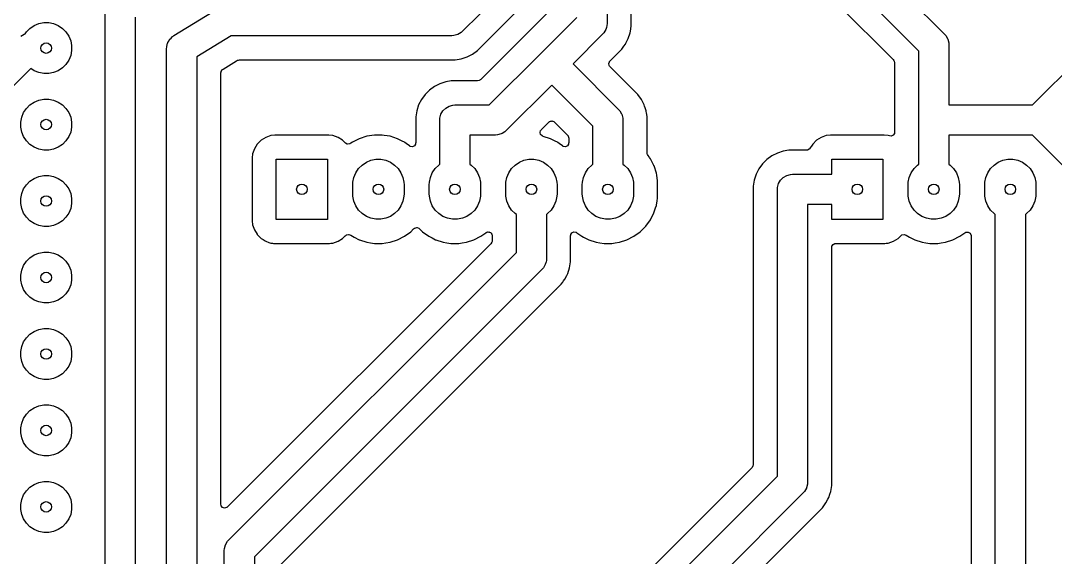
# Model space of a CAD drawing. Header units: millimetres. Extents: x 20 to 124, y -124 to -20.
# Drawn here: x 49.15 to 83.5, y -62.9 to -45.08 of the extents above; entities that cross this region are included whole.
import ezdxf

# ---------------------------------------------------------------- set-up
doc = ezdxf.new("R2010")
doc.units = ezdxf.units.MM
doc.layers.add('B.Cu', color=153, linetype='CONTINUOUS', true_color=0x4d7fc4)

msp = doc.modelspace()

# ---------------------------------------------------------------- linework, layer by layer
at = {"layer": 'B.Cu', "linetype": 'CONTINUOUS'}
for p, q in [((77.314384, -43.017278), (79.823553, -45.526447)), ((68.62, -43.553429), (68.62, -45.1761)), ((65.532721, -43.724384), (63.826753, -45.430353)), ((69.4205, -45.278453), (69.4205, -43.921066)), ((78.97, -46.087106), (76.607278, -43.724384)), ((54.238586, -45.573781), (55.738586, -44.653781)), ((64.320419, -46.068766), (65.838809, -44.550372)), ((76.29916, -44.548345), (78.120573, -46.369758)), ((51.9552, -66.725294), (51.9552, -44.7584)), ((52.9552, -44.965506), (52.9552, -66.9324)), ((66.775769, -44.681144), (65.919239, -45.537675)), ((66.430347, -46.158647), (67.62, -44.968993)), ((49.342941, -45.450766), (49.460766, -45.332941)), ((49.460766, -45.332941), (49.599313, -45.240367)), ((49.599313, -45.240367), (49.753258, -45.176601)), ((49.753258, -45.176601), (49.916685, -45.144093)), ((49.916685, -45.144093), (50.083315, -45.144093)), ((50.083315, -45.144093), (50.246742, -45.176601)), ((50.246742, -45.176601), (50.400687, -45.240367)), ((50.400687, -45.240367), (50.539234, -45.332941)), ((50.539234, -45.332941), (50.657059, -45.450766)), ((68.599755, -45.300955), (68.58194, -45.367442)), ((68.615723, -45.241363), (68.599755, -45.300955)), ((68.62, -45.1761), (68.615723, -45.241347)), ((68.615723, -45.241347), (68.615723, -45.241363)), ((69.410009, -45.344684), (69.415758, -45.30839)), ((69.415758, -45.30839), (69.4205, -45.278453)), ((49.152919, -45.593323), (49.265958, -45.52806)), ((49.265958, -45.52806), (49.271978, -45.526447)), ((49.271978, -45.526447), (49.29682, -45.51979)), ((49.29682, -45.51979), (49.342941, -45.450766)), ((50.657059, -45.450766), (50.749633, -45.589313)), ((50.749633, -45.589313), (50.813399, -45.743258)), ((54.103323, -45.695619), (54.144827, -45.654114)), ((54.144827, -45.654114), (54.18519, -45.611549)), ((54.18519, -45.611549), (54.192716, -45.606225)), ((54.192716, -45.606225), (54.195619, -45.603323)), ((54.195619, -45.603323), (54.202154, -45.599549)), ((54.202154, -45.599549), (54.238586, -45.573781)), ((56.141119, -45.58), (55, -46.279886)), ((60.5, -45.58), (56.141119, -45.58)), ((60.548818, -45.5768), (60.5, -45.58)), ((63.4732, -45.5768), (60.548818, -45.5768)), ((63.538448, -45.572523), (63.4732, -45.5768)), ((63.538463, -45.572523), (63.538448, -45.572523)), ((63.664542, -45.53874), (63.538463, -45.572523)), ((63.666387, -45.537675), (63.664542, -45.53874)), ((63.777581, -45.473477), (63.666387, -45.537675)), ((63.777596, -45.473461), (63.777581, -45.473477)), ((63.826753, -45.430353), (63.777596, -45.473461)), ((65.919239, -45.537675), (64.428041, -47.028873)), ((68.473554, -45.529653), (67.491006, -46.5122)), ((68.516661, -45.480496), (68.473554, -45.529653)), ((68.516677, -45.480481), (68.516661, -45.480496)), ((68.58194, -45.367442), (68.516677, -45.480481)), ((69.246106, -45.830589), (69.325221, -45.675318)), ((69.325221, -45.675318), (69.388477, -45.480634)), ((69.388477, -45.480634), (69.408149, -45.356428)), ((69.408149, -45.356428), (69.410009, -45.344686)), ((69.410009, -45.344686), (69.410009, -45.344684)), ((79.823553, -45.526447), (79.866661, -45.575603)), ((79.866661, -45.575603), (79.866677, -45.575619)), ((79.866677, -45.575619), (79.92222, -45.671822)), ((79.92222, -45.671822), (79.93194, -45.688658)), ((50.813399, -45.743258), (50.845907, -45.906685)), ((50.845907, -45.906685), (50.845907, -46.073315)), ((54, -46), (54.002918, -45.955475)), ((54, -54.5), (54, -46)), ((54.002718, -45.947928), (54.003675, -45.943934)), ((54.002918, -45.955475), (54.002718, -45.947928)), ((54.003675, -45.943934), (54.004278, -45.934737)), ((54.004278, -45.934737), (54.019457, -45.878084)), ((54.019457, -45.878084), (54.03314, -45.820997)), ((54.03314, -45.820997), (54.036329, -45.815117)), ((54.036329, -45.815117), (54.03806, -45.808658)), ((54.03806, -45.808658), (54.067396, -45.757845)), ((54.067396, -45.757845), (54.095377, -45.706264)), ((54.095377, -45.706264), (54.099979, -45.70141)), ((54.099979, -45.70141), (54.103323, -45.695619)), ((68.967219, -46.168066), (69.111199, -46.024085)), ((69.111199, -46.024085), (69.111925, -46.023374)), ((69.111925, -46.023374), (69.111963, -46.023321)), ((69.111963, -46.023321), (69.111966, -46.023319)), ((69.111966, -46.023319), (69.111968, -46.023315)), ((69.111968, -46.023315), (69.111971, -46.023313)), ((69.111971, -46.023313), (69.181832, -45.927156)), ((69.181832, -45.927156), (69.230549, -45.860103)), ((69.230549, -45.860103), (69.230554, -45.860094)), ((69.230554, -45.860094), (69.232287, -45.85771)), ((69.232287, -45.85771), (69.246106, -45.830589)), ((79.93194, -45.688658), (79.965723, -45.814737)), ((79.965723, -45.814737), (79.965723, -45.814752)), ((79.965723, -45.814752), (79.97, -45.88)), ((79.97, -45.88), (79.97, -47.8783)), ((50.813399, -46.236742), (50.749633, -46.390687)), ((50.845907, -46.073315), (50.813399, -46.236742)), ((55, -46.279886), (55, -54.5)), ((63.575552, -46.3773), (63.777735, -46.345277)), ((63.777735, -46.345277), (63.875076, -46.313648)), ((63.875076, -46.313648), (63.972419, -46.28202)), ((63.972419, -46.28202), (64.063614, -46.235553)), ((64.063614, -46.235553), (64.154811, -46.189087)), ((64.154811, -46.189087), (64.320419, -46.068766)), ((64.710694, -47.8783), (66.430347, -46.158647)), ((68.720181, -46.415101), (68.821635, -46.313648)), ((68.821635, -46.313648), (68.96015, -46.175133)), ((68.96015, -46.175133), (68.960157, -46.175127)), ((68.960157, -46.175127), (68.967217, -46.168067)), ((68.967217, -46.168067), (68.967219, -46.168066)), ((78.120573, -46.369758), (78.141723, -46.39801)), ((78.97, -48.3783), (78.97, -46.087106)), ((82.747294, -47.8783), (84.32, -46.305593)), ((49.488689, -46.665716), (48.1256, -48.028806)), ((49.599313, -46.739633), (49.488689, -46.665716)), ((50.539234, -46.647059), (50.400687, -46.739633)), ((50.657059, -46.529234), (50.539234, -46.647059)), ((50.749633, -46.390687), (50.657059, -46.529234)), ((55.811073, -46.761387), (55.843291, -46.707729)), ((55.843291, -46.707729), (55.849669, -46.701482)), ((55.849669, -46.701482), (55.871591, -46.684379)), ((55.871591, -46.684379), (56.322589, -46.407768)), ((56.322589, -46.407768), (56.353729, -46.394136)), ((56.353729, -46.394136), (56.385535, -46.38516)), ((56.385535, -46.38516), (56.419209, -46.3805)), ((56.419209, -46.3805), (60.602352, -46.3805)), ((60.602352, -46.3805), (60.608113, -46.379587)), ((60.608113, -46.379587), (60.617769, -46.378443)), ((60.617769, -46.378443), (60.627474, -46.37768)), ((60.627474, -46.37768), (60.637181, -46.3773)), ((60.637181, -46.3773), (63.575551, -46.3773)), ((63.575551, -46.3773), (63.575552, -46.3773)), ((67.491006, -46.5122), (69.003553, -48.024747)), ((68.679876, -46.50225), (68.679944, -46.5013)), ((68.694728, -46.57051), (68.679876, -46.50225)), ((68.679944, -46.5013), (68.680005, -46.500441)), ((68.680005, -46.500441), (68.699371, -46.442246)), ((68.70222, -46.584231), (68.694728, -46.57051)), ((68.699371, -46.442246), (68.703564, -46.435722)), ((68.723372, -46.612487), (68.70222, -46.584231)), ((68.703564, -46.435722), (68.720181, -46.415101)), ((69.641966, -47.531081), (68.723372, -46.612487)), ((78.141723, -46.39801), (78.154331, -46.421099)), ((78.154331, -46.421099), (78.1695, -46.480528)), ((78.1695, -46.480528), (78.1695, -48.775607)), ((49.753258, -46.803399), (49.599313, -46.739633)), ((49.916685, -46.835907), (49.753258, -46.803399)), ((50.083315, -46.835907), (49.916685, -46.835907)), ((50.246742, -46.803399), (50.083315, -46.835907)), ((50.400687, -46.739633), (50.246742, -46.803399)), ((55.8005, -46.815224), (55.805523, -46.780288)), ((55.8005, -61.138278), (55.8005, -46.815224)), ((55.805523, -46.780288), (55.811073, -46.761387)), ((64.39979, -47.050022), (64.376702, -47.06263)), ((64.410061, -47.042333), (64.39979, -47.050022)), ((64.428041, -47.028873), (64.410061, -47.042333)), ((62.722784, -47.386329), (62.578029, -47.531084)), ((62.722787, -47.386327), (62.722784, -47.386329)), ((62.888385, -47.266015), (62.722787, -47.386327)), ((62.888397, -47.266008), (62.888385, -47.266015)), ((63.070764, -47.173086), (62.888397, -47.266008)), ((63.070777, -47.17308), (63.070764, -47.173086)), ((63.265468, -47.109821), (63.070777, -47.17308)), ((63.443326, -47.08165), (63.265468, -47.109821)), ((63.443327, -47.081651), (63.443326, -47.08165)), ((63.467647, -47.0778), (63.443327, -47.081651)), ((64.317272, -47.0778), (63.467647, -47.0778)), ((64.376702, -47.06263), (64.317272, -47.0778)), ((66.7839, -47.219306), (65.271353, -48.731853)), ((68.15, -48.585406), (66.7839, -47.219306)), ((49.599313, -47.780367), (49.753258, -47.716601)), ((49.753258, -47.716601), (49.916685, -47.684093)), ((49.916685, -47.684093), (50.083315, -47.684093)), ((50.083315, -47.684093), (50.246742, -47.716601)), ((50.246742, -47.716601), (50.400687, -47.780367)), ((62.457708, -47.696697), (62.364786, -47.879064)), ((62.457715, -47.696685), (62.457708, -47.696697)), ((62.578027, -47.531087), (62.457715, -47.696685)), ((62.578029, -47.531084), (62.578027, -47.531087)), ((69.762287, -47.696689), (69.641966, -47.531081)), ((69.764915, -47.701847), (69.762287, -47.696689)), ((69.768794, -47.707186), (69.764915, -47.701847)), ((69.771966, -47.714844), (69.768794, -47.707186)), ((69.774253, -47.719806), (69.771966, -47.714844)), ((69.774305, -47.720138), (69.774253, -47.719806)), ((69.775142, -47.72192), (69.774305, -47.720138)), ((69.85522, -47.87908), (69.775142, -47.72192)), ((49.250367, -48.129313), (49.342941, -47.990766)), ((49.342941, -47.990766), (49.460766, -47.872941)), ((49.460766, -47.872941), (49.599313, -47.780367)), ((50.400687, -47.780367), (50.539234, -47.872941)), ((50.539234, -47.872941), (50.657059, -47.990766)), ((50.657059, -47.990766), (50.749633, -48.129313)), ((62.301521, -48.073768), (62.2695, -48.275942)), ((62.36478, -47.879077), (62.301521, -48.073768)), ((62.364786, -47.879064), (62.36478, -47.879077)), ((63.10806, -48.186958), (63.173323, -48.073919)), ((63.173323, -48.073919), (63.265619, -47.981623)), ((63.265619, -47.981623), (63.378658, -47.91636)), ((63.378658, -47.91636), (63.504737, -47.882578)), ((63.504737, -47.882578), (63.57, -47.8783)), ((63.57, -47.8783), (64.710694, -47.8783)), ((69.003553, -48.024747), (69.046661, -48.073903)), ((69.046661, -48.073903), (69.046677, -48.073919)), ((69.046677, -48.073919), (69.105182, -48.175253)), ((69.855221, -47.879083), (69.85522, -47.87908)), ((69.866727, -47.914498), (69.855221, -47.879083)), ((69.886848, -47.976423), (69.866727, -47.914498)), ((69.918477, -48.073765), (69.886848, -47.976423)), ((69.922572, -48.099621), (69.918477, -48.073765)), ((79.97, -47.8783), (82.747294, -47.8783)), ((49.154093, -48.446685), (49.186601, -48.283258)), ((49.186601, -48.283258), (49.250367, -48.129313)), ((50.749633, -48.129313), (50.813399, -48.283258)), ((50.813399, -48.283258), (50.845907, -48.446685)), ((62.2695, -48.275942), (62.2695, -49.129225)), ((63.07, -48.3783), (63.074278, -48.313037)), ((63.07, -49.846725), (63.07, -48.3783)), ((63.074278, -48.313037), (63.10806, -48.186958)), ((66.683616, -48.451667), (66.711871, -48.430517)), ((66.711871, -48.430517), (66.725589, -48.423027)), ((66.725589, -48.423027), (66.741781, -48.419503)), ((66.741781, -48.419503), (66.751881, -48.413013)), ((66.751881, -48.413013), (66.771616, -48.413012)), ((66.771616, -48.413012), (66.793845, -48.408176)), ((66.793845, -48.408176), (66.795655, -48.408305)), ((66.795655, -48.408305), (66.809798, -48.413012)), ((66.809798, -48.413012), (66.821751, -48.413012)), ((66.821751, -48.413012), (66.85385, -48.42767)), ((66.85385, -48.42767), (66.86037, -48.43186)), ((66.86037, -48.43186), (66.881005, -48.44849)), ((69.105182, -48.175253), (69.11194, -48.186958)), ((69.11194, -48.186958), (69.145723, -48.313037)), ((69.145723, -48.313037), (69.145723, -48.313052)), ((69.145723, -48.313052), (69.15, -48.3783)), ((69.15, -48.3783), (69.15, -49.846725)), ((69.929523, -48.143507), (69.922572, -48.099621)), ((69.936904, -48.190109), (69.929523, -48.143507)), ((69.9505, -48.275949), (69.936904, -48.190109)), ((69.9505, -49.456749), (69.9505, -48.275949)), ((78.97, -49.846725), (78.97, -48.3783)), ((49.154093, -48.613315), (49.154093, -48.446685)), ((49.186601, -48.776742), (49.154093, -48.613315)), ((49.250367, -48.930687), (49.186601, -48.776742)), ((50.813399, -48.776742), (50.749633, -48.930687)), ((50.845907, -48.613315), (50.813399, -48.776742)), ((50.845907, -48.446685), (50.845907, -48.613315)), ((65.222181, -48.774977), (65.137504, -48.823865)), ((65.222196, -48.774961), (65.222181, -48.774977)), ((65.271353, -48.731853), (65.222196, -48.774961)), ((66.395297, -48.792723), (66.413098, -48.730474)), ((66.413098, -48.730474), (66.417884, -48.722537)), ((66.417884, -48.722537), (66.436383, -48.698899)), ((66.436383, -48.698899), (66.683616, -48.451667)), ((66.881005, -48.44849), (67.300572, -48.868057)), ((68.15, -49.846725), (68.15, -48.585406)), ((78.1695, -48.775614), (78.164475, -48.810548)), ((78.1695, -48.775607), (78.169499, -48.775611)), ((78.169499, -48.775611), (78.1695, -48.775614)), ((49.342941, -49.069234), (49.250367, -48.930687)), ((49.460766, -49.187059), (49.342941, -49.069234)), ((50.657059, -49.069234), (50.539234, -49.187059)), ((50.749633, -48.930687), (50.657059, -49.069234)), ((57.137737, -49.050183), (57.010184, -49.177737)), ((57.290473, -48.954212), (57.137737, -49.050183)), ((57.290476, -48.95421), (57.290473, -48.954212)), ((57.460743, -48.894631), (57.290476, -48.95421)), ((57.460746, -48.89463), (57.460743, -48.894631)), ((57.460768, -48.894627), (57.460746, -48.89463)), ((57.595032, -48.8795), (57.460768, -48.894627)), ((57.595039, -48.8795), (57.595032, -48.8795)), ((57.595046, -48.8795), (57.595039, -48.8795)), ((59.384954, -48.8795), (57.595046, -48.8795)), ((59.38496, -48.8795), (59.384954, -48.8795)), ((59.384966, -48.8795), (59.38496, -48.8795)), ((59.51923, -48.894627), (59.384966, -48.8795)), ((59.519252, -48.89463), (59.51923, -48.894627)), ((59.519255, -48.894631), (59.519252, -48.89463)), ((59.689522, -48.95421), (59.519255, -48.894631)), ((59.689525, -48.954212), (59.689522, -48.95421)), ((59.842261, -49.050183), (59.689525, -48.954212)), ((59.935934, -49.143856), (59.842261, -49.050183)), ((60.164942, -49.118369), (60.117643, -49.152734)), ((60.298763, -49.050183), (60.164942, -49.118369)), ((60.396423, -49.000422), (60.298763, -49.050183)), ((60.396426, -49.000421), (60.396423, -49.000422)), ((60.643501, -48.92014), (60.396426, -49.000421)), ((60.643504, -48.92014), (60.643501, -48.92014)), ((60.900093, -48.8795), (60.643504, -48.92014)), ((61.159901, -48.8795), (60.900093, -48.8795)), ((61.159902, -48.8795), (61.159901, -48.8795)), ((61.224959, -48.889804), (61.159902, -48.8795)), ((61.416495, -48.92014), (61.224959, -48.889804)), ((61.663574, -49.000421), (61.416495, -48.92014)), ((61.663581, -49.000424), (61.663574, -49.000421)), ((61.822762, -49.081533), (61.663581, -49.000424)), ((61.822764, -49.081533), (61.822762, -49.081533)), ((61.822764, -49.081534), (61.822764, -49.081533)), ((61.89468, -49.118177), (61.822764, -49.081534)), ((61.895044, -49.11836), (61.89468, -49.118177)), ((61.902608, -49.123813), (61.895044, -49.11836)), ((64.9178, -48.8783), (64.07, -48.8783)), ((64.07, -48.8783), (64.07, -49.846725)), ((64.983048, -48.874023), (64.9178, -48.8783)), ((64.983063, -48.874023), (64.983048, -48.874023)), ((65.109142, -48.84024), (64.983063, -48.874023)), ((65.137504, -48.823865), (65.109142, -48.84024)), ((66.414014, -48.860039), (66.395297, -48.792723)), ((66.466153, -48.90655), (66.414014, -48.860039)), ((66.483932, -48.914981), (66.466153, -48.90655)), ((66.498745, -48.920871), (66.483932, -48.914981)), ((66.743574, -49.000421), (66.498745, -48.920871)), ((66.743581, -49.000424), (66.743574, -49.000421)), ((66.902762, -49.081533), (66.743581, -49.000424)), ((66.902764, -49.081533), (66.902762, -49.081533)), ((66.902764, -49.081534), (66.902764, -49.081533)), ((66.97468, -49.118177), (66.902764, -49.081534)), ((66.975044, -49.11836), (66.97468, -49.118177)), ((66.982608, -49.123813), (66.975044, -49.11836)), ((67.300572, -48.868057), (67.321723, -48.89631)), ((67.321723, -48.89631), (67.327884, -48.907593)), ((67.327884, -48.907593), (67.329814, -48.910597)), ((67.329814, -48.910597), (67.3495, -48.977634)), ((67.3495, -48.977634), (67.3495, -49.129225)), ((75.577737, -49.050183), (75.450184, -49.177736)), ((75.730473, -48.954212), (75.577737, -49.050183)), ((75.730476, -48.95421), (75.730473, -48.954212)), ((75.900743, -48.894631), (75.730476, -48.95421)), ((75.900746, -48.89463), (75.900743, -48.894631)), ((75.900768, -48.894627), (75.900746, -48.89463)), ((76.035032, -48.8795), (75.900768, -48.894627)), ((76.035039, -48.8795), (76.035032, -48.8795)), ((76.035046, -48.8795), (76.035039, -48.8795)), ((77.824954, -48.8795), (76.035046, -48.8795)), ((77.82496, -48.8795), (77.824954, -48.8795)), ((77.824966, -48.8795), (77.82496, -48.8795)), ((77.959247, -48.894629), (77.824966, -48.8795)), ((77.959249, -48.89463), (77.959247, -48.894629)), ((77.95926, -48.894633), (77.959249, -48.89463)), ((77.959268, -48.894636), (77.95926, -48.894633)), ((77.959272, -48.894637), (77.959268, -48.894636)), ((77.994267, -48.906882), (77.959272, -48.894637)), ((78.052872, -48.912577), (77.994267, -48.906882)), ((78.059228, -48.911662), (78.052872, -48.912577)), ((78.059229, -48.911663), (78.059228, -48.911662)), ((78.059241, -48.911661), (78.059229, -48.911662)), ((78.059229, -48.911662), (78.059229, -48.911663)), ((78.122787, -48.882641), (78.059241, -48.911661)), ((78.160564, -48.823865), (78.122787, -48.882641)), ((78.164475, -48.810548), (78.160564, -48.823865)), ((82.747294, -48.8783), (79.97, -48.8783)), ((79.97, -48.8783), (79.97, -49.846725)), ((83.89, -50.021006), (82.747294, -48.8783)), ((49.599313, -49.279633), (49.460766, -49.187059)), ((49.753258, -49.343399), (49.599313, -49.279633)), ((49.916685, -49.375907), (49.753258, -49.343399)), ((50.083315, -49.375907), (49.916685, -49.375907)), ((50.246742, -49.343399), (50.083315, -49.375907)), ((50.400687, -49.279633), (50.246742, -49.343399)), ((50.539234, -49.187059), (50.400687, -49.279633)), ((56.91421, -49.330476), (56.854631, -49.500743)), ((56.914212, -49.330473), (56.91421, -49.330476)), ((57.010183, -49.177737), (56.914212, -49.330473)), ((57.010184, -49.177737), (57.010183, -49.177737)), ((59.995532, -49.176953), (59.935934, -49.143856)), ((60.001953, -49.178446), (59.995532, -49.176953)), ((60.071701, -49.174459), (60.001953, -49.178446)), ((60.079157, -49.171799), (60.071701, -49.174459)), ((60.086424, -49.169205), (60.079157, -49.171799)), ((60.117635, -49.152739), (60.086424, -49.169205)), ((60.117639, -49.152736), (60.117635, -49.152739)), ((60.117641, -49.152734), (60.117639, -49.152736)), ((60.117643, -49.152734), (60.117641, -49.152734)), ((61.902949, -49.124104), (61.902608, -49.123813)), ((61.956779, -49.163214), (61.902949, -49.124104)), ((62.060376, -49.238481), (61.956779, -49.163214)), ((62.086633, -49.253062), (62.060376, -49.238481)), ((62.095223, -49.256548), (62.086633, -49.253062)), ((62.159489, -49.264388), (62.095223, -49.256548)), ((62.223047, -49.235368), (62.159489, -49.264388)), ((62.260826, -49.176593), (62.223047, -49.235368)), ((62.264475, -49.164169), (62.260826, -49.176593)), ((62.265207, -49.159079), (62.264475, -49.164169)), ((62.2695, -49.129234), (62.265207, -49.159079)), ((62.2695, -49.129225), (62.269499, -49.129231)), ((62.269499, -49.129231), (62.2695, -49.129234)), ((66.982949, -49.124104), (66.982608, -49.123813)), ((67.036779, -49.163214), (66.982949, -49.124104)), ((67.140376, -49.238481), (67.036779, -49.163214)), ((67.166633, -49.253062), (67.140376, -49.238481)), ((67.175223, -49.256548), (67.166633, -49.253062)), ((67.239489, -49.264388), (67.175223, -49.256548)), ((67.303047, -49.235368), (67.239489, -49.264388)), ((67.340826, -49.176593), (67.303047, -49.235368)), ((67.344475, -49.164169), (67.340826, -49.176593)), ((67.345207, -49.159079), (67.344475, -49.164169)), ((67.3495, -49.129234), (67.345207, -49.159079)), ((67.3495, -49.129225), (67.349499, -49.129231)), ((67.349499, -49.129231), (67.3495, -49.129234)), ((69.957711, -49.498417), (69.9505, -49.456749)), ((74.473768, -49.411521), (74.279077, -49.47478)), ((74.651626, -49.38335), (74.473768, -49.411521)), ((74.651627, -49.383351), (74.651626, -49.38335)), ((74.675947, -49.3795), (74.651627, -49.383351)), ((75.241225, -49.3795), (74.675947, -49.3795)), ((75.268203, -49.376529), (75.241225, -49.3795)), ((75.276322, -49.374719), (75.268203, -49.376529)), ((75.331493, -49.346571), (75.276322, -49.374719)), ((75.346517, -49.333282), (75.331493, -49.346571)), ((75.369357, -49.306374), (75.346517, -49.333282)), ((75.39859, -49.259849), (75.369357, -49.306374)), ((75.406429, -49.247373), (75.39859, -49.259849)), ((75.40643, -49.24737), (75.406429, -49.247372)), ((75.406429, -49.247372), (75.406429, -49.247373)), ((75.450184, -49.177737), (75.40643, -49.24737)), ((75.450184, -49.177736), (75.450184, -49.177737)), ((56.854627, -49.500768), (56.8395, -49.635032)), ((56.8395, -49.635032), (56.8395, -51.724966)), ((56.85463, -49.500746), (56.854627, -49.500768)), ((56.854631, -49.500743), (56.85463, -49.500746)), ((57.64, -51.68), (57.64, -49.68)), ((57.64, -49.68), (59.34, -49.68)), ((59.34, -49.68), (59.34, -51.68)), ((60.490766, -49.872941), (60.629313, -49.780367)), ((60.629313, -49.780367), (60.783258, -49.716601)), ((60.783258, -49.716601), (60.946685, -49.684093)), ((60.946685, -49.684093), (61.113315, -49.684093)), ((61.113315, -49.684093), (61.276742, -49.716601)), ((61.276742, -49.716601), (61.430687, -49.780367)), ((61.430687, -49.780367), (61.569234, -49.872941)), ((65.570766, -49.872941), (65.709313, -49.780367)), ((65.709313, -49.780367), (65.863258, -49.716601)), ((65.863258, -49.716601), (66.026685, -49.684093)), ((66.026685, -49.684093), (66.193315, -49.684093)), ((66.193315, -49.684093), (66.356742, -49.716601)), ((66.356742, -49.716601), (66.510687, -49.780367)), ((66.510687, -49.780367), (66.649234, -49.872941)), ((69.968189, -49.527785), (69.957711, -49.498417)), ((69.984658, -49.558999), (69.968189, -49.527785)), ((70.018245, -49.605229), (69.984658, -49.558999)), ((70.027872, -49.61848), (70.018245, -49.605229)), ((70.061634, -49.664949), (70.027872, -49.61848)), ((70.108365, -49.756664), (70.061634, -49.664949)), ((70.108366, -49.756666), (70.108365, -49.756664)), ((70.176293, -49.889976), (70.108366, -49.756666)), ((73.931084, -49.688029), (73.786332, -49.832782)), ((73.931087, -49.688027), (73.931084, -49.688029)), ((74.096685, -49.567715), (73.931087, -49.688027)), ((74.096697, -49.567708), (74.096685, -49.567715)), ((74.279064, -49.474786), (74.096697, -49.567708)), ((74.279077, -49.47478), (74.279064, -49.474786)), ((76.08, -50.18), (76.08, -49.68)), ((76.08, -49.68), (77.78, -49.68)), ((77.78, -49.68), (77.78, -51.68)), ((81.470766, -49.872941), (81.609313, -49.780367)), ((81.609313, -49.780367), (81.763258, -49.716601)), ((81.763258, -49.716601), (81.926685, -49.684093)), ((81.926685, -49.684093), (82.093315, -49.684093)), ((82.093315, -49.684093), (82.256742, -49.716601)), ((82.256742, -49.716601), (82.410687, -49.780367)), ((82.410687, -49.780367), (82.549234, -49.872941)), ((60.216601, -50.283258), (60.280367, -50.129313)), ((60.280367, -50.129313), (60.372941, -49.990766)), ((60.372941, -49.990766), (60.490766, -49.872941)), ((61.569234, -49.872941), (61.687059, -49.990766)), ((61.687059, -49.990766), (61.779633, -50.129313)), ((61.779633, -50.129313), (61.843399, -50.283258)), ((62.756601, -50.283258), (62.820367, -50.129313)), ((62.820367, -50.129313), (62.912941, -49.990766)), ((62.912941, -49.990766), (63.030766, -49.872941)), ((63.030766, -49.872941), (63.07, -49.846725)), ((64.07, -49.846725), (64.109234, -49.872941)), ((64.109234, -49.872941), (64.227059, -49.990766)), ((64.227059, -49.990766), (64.319633, -50.129313)), ((64.319633, -50.129313), (64.383399, -50.283258)), ((65.296601, -50.283258), (65.360367, -50.129313)), ((65.360367, -50.129313), (65.452941, -49.990766)), ((65.452941, -49.990766), (65.570766, -49.872941)), ((66.649234, -49.872941), (66.767059, -49.990766)), ((66.767059, -49.990766), (66.859633, -50.129313)), ((66.859633, -50.129313), (66.923399, -50.283258)), ((67.836601, -50.283258), (67.900367, -50.129313)), ((67.900367, -50.129313), (67.992941, -49.990766)), ((67.992941, -49.990766), (68.110766, -49.872941)), ((68.110766, -49.872941), (68.15, -49.846725)), ((69.15, -49.846725), (69.189234, -49.872941)), ((69.189234, -49.872941), (69.307059, -49.990766)), ((69.307059, -49.990766), (69.399633, -50.129313)), ((69.399633, -50.129313), (69.463399, -50.283258)), ((70.177023, -49.891223), (70.176293, -49.889976)), ((70.177335, -49.892024), (70.177023, -49.891223)), ((70.179577, -49.896423), (70.177335, -49.892024)), ((70.179577, -49.896425), (70.179577, -49.896423)), ((70.179579, -49.896428), (70.179577, -49.896425)), ((70.182191, -49.904467), (70.179579, -49.896428)), ((70.259859, -50.143503), (70.182191, -49.904467)), ((70.25986, -50.143507), (70.259859, -50.143503)), ((70.26959, -50.204945), (70.25986, -50.143507)), ((73.666008, -49.998397), (73.573086, -50.180764)), ((73.666015, -49.998385), (73.666008, -49.998397)), ((73.786327, -49.832787), (73.666015, -49.998385)), ((73.786332, -49.832782), (73.786327, -49.832787)), ((78.656601, -50.283258), (78.720367, -50.129313)), ((78.720367, -50.129313), (78.812941, -49.990766)), ((78.812941, -49.990766), (78.930766, -49.872941)), ((78.930766, -49.872941), (78.97, -49.846725)), ((79.97, -49.846725), (80.009234, -49.872941)), ((80.009234, -49.872941), (80.127059, -49.990766)), ((80.127059, -49.990766), (80.219633, -50.129313)), ((80.219633, -50.129313), (80.283399, -50.283258)), ((81.196601, -50.283258), (81.260367, -50.129313)), ((81.260367, -50.129313), (81.352941, -49.990766)), ((81.352941, -49.990766), (81.470766, -49.872941)), ((82.549234, -49.872941), (82.667059, -49.990766)), ((82.667059, -49.990766), (82.759633, -50.129313)), ((82.759633, -50.129313), (82.823399, -50.283258)), ((49.342941, -50.530766), (49.460766, -50.412941)), ((49.460766, -50.412941), (49.599313, -50.320367)), ((49.599313, -50.320367), (49.753258, -50.256601)), ((49.753258, -50.256601), (49.916685, -50.224093)), ((49.916685, -50.224093), (50.083315, -50.224093)), ((50.083315, -50.224093), (50.246742, -50.256601)), ((50.246742, -50.256601), (50.400687, -50.320367)), ((50.400687, -50.320367), (50.539234, -50.412941)), ((50.539234, -50.412941), (50.657059, -50.530766)), ((60.18, -50.53), (60.184093, -50.446685)), ((60.184093, -50.446685), (60.216601, -50.283258)), ((61.843399, -50.283258), (61.875907, -50.446685)), ((61.875907, -50.446685), (61.88, -50.53)), ((62.72, -50.53), (62.724093, -50.446685)), ((62.724093, -50.446685), (62.756601, -50.283258)), ((64.383399, -50.283258), (64.415907, -50.446685)), ((64.415907, -50.446685), (64.42, -50.53)), ((65.26, -50.53), (65.264093, -50.446685)), ((65.264093, -50.446685), (65.296601, -50.283258)), ((66.923399, -50.283258), (66.955907, -50.446685)), ((66.955907, -50.446685), (66.96, -50.53)), ((67.8, -50.53), (67.804093, -50.446685)), ((67.804093, -50.446685), (67.836601, -50.283258)), ((69.463399, -50.283258), (69.495907, -50.446685)), ((69.495907, -50.446685), (69.5, -50.53)), ((70.269591, -50.204949), (70.26959, -50.204945)), ((70.3005, -50.400097), (70.269591, -50.204949)), ((70.3005, -50.959902), (70.3005, -50.400097)), ((73.509821, -50.375468), (73.4778, -50.577642)), ((73.57308, -50.180777), (73.509821, -50.375468)), ((73.573086, -50.180764), (73.57308, -50.180777)), ((74.282578, -50.614737), (74.31636, -50.488658)), ((74.31636, -50.488658), (74.381623, -50.375619)), ((74.381623, -50.375619), (74.473919, -50.283323)), ((74.473919, -50.283323), (74.586958, -50.21806)), ((74.586958, -50.21806), (74.713037, -50.184278)), ((74.713037, -50.184278), (74.7783, -50.18)), ((74.7783, -50.18), (76.08, -50.18)), ((78.62, -50.53), (78.624093, -50.446685)), ((78.624093, -50.446685), (78.656601, -50.283258)), ((80.283399, -50.283258), (80.315907, -50.446685)), ((80.315907, -50.446685), (80.32, -50.53)), ((81.16, -50.53), (81.164093, -50.446685)), ((81.164093, -50.446685), (81.196601, -50.283258)), ((82.823399, -50.283258), (82.855907, -50.446685)), ((82.855907, -50.446685), (82.86, -50.53)), ((49.154093, -50.986685), (49.186601, -50.823258)), ((49.186601, -50.823258), (49.250367, -50.669313)), ((49.250367, -50.669313), (49.342941, -50.530766)), ((50.657059, -50.530766), (50.749633, -50.669313)), ((50.749633, -50.669313), (50.813399, -50.823258)), ((50.813399, -50.823258), (50.845907, -50.986685)), ((60.18, -50.83), (60.18, -50.53)), ((60.184093, -50.913315), (60.18, -50.83)), ((61.88, -50.83), (61.875907, -50.913315)), ((61.88, -50.53), (61.88, -50.83)), ((62.72, -50.83), (62.72, -50.53)), ((62.724093, -50.913315), (62.72, -50.83)), ((64.42, -50.83), (64.415907, -50.913315)), ((64.42, -50.53), (64.42, -50.83)), ((65.26, -50.83), (65.26, -50.53)), ((65.264093, -50.913315), (65.26, -50.83)), ((66.96, -50.83), (66.955907, -50.913315)), ((66.96, -50.53), (66.96, -50.83)), ((67.8, -50.83), (67.8, -50.53)), ((67.804093, -50.913315), (67.8, -50.83)), ((69.5, -50.83), (69.495907, -50.913315)), ((69.5, -50.53), (69.5, -50.83)), ((73.4778, -50.577642), (73.4778, -59.806223)), ((74.2783, -50.68), (74.282578, -50.614737)), ((74.2783, -60.206993), (74.2783, -50.68)), ((78.62, -50.83), (78.62, -50.53)), ((78.624093, -50.913315), (78.62, -50.83)), ((80.32, -50.83), (80.315907, -50.913315)), ((80.32, -50.53), (80.32, -50.83)), ((81.16, -50.83), (81.16, -50.53)), ((81.164093, -50.913315), (81.16, -50.83)), ((82.86, -50.83), (82.855907, -50.913315)), ((82.86, -50.53), (82.86, -50.83)), ((49.154093, -51.153315), (49.154093, -50.986685)), ((49.186601, -51.316742), (49.154093, -51.153315)), ((50.845907, -51.153315), (50.813399, -51.316742)), ((50.845907, -50.986685), (50.845907, -51.153315)), ((60.216601, -51.076742), (60.184093, -50.913315)), ((60.280367, -51.230687), (60.216601, -51.076742)), ((61.843399, -51.076742), (61.779633, -51.230687)), ((61.875907, -50.913315), (61.843399, -51.076742)), ((62.756601, -51.076742), (62.724093, -50.913315)), ((62.820367, -51.230687), (62.756601, -51.076742)), ((64.383399, -51.076742), (64.319633, -51.230687)), ((64.415907, -50.913315), (64.383399, -51.076742)), ((65.296601, -51.076742), (65.264093, -50.913315)), ((65.360367, -51.230687), (65.296601, -51.076742)), ((66.923399, -51.076742), (66.859633, -51.230687)), ((66.955907, -50.913315), (66.923399, -51.076742)), ((67.836601, -51.076742), (67.804093, -50.913315)), ((67.900367, -51.230687), (67.836601, -51.076742)), ((69.463399, -51.076742), (69.399633, -51.230687)), ((69.495907, -50.913315), (69.463399, -51.076742)), ((70.262488, -51.199902), (70.282539, -51.073298)), ((70.282539, -51.073298), (70.3005, -50.959902)), ((76.08, -51.18), (75.2783, -51.18)), ((75.2783, -51.18), (75.2783, -60.4141)), ((76.08, -51.68), (76.08, -51.18)), ((78.656601, -51.076742), (78.624093, -50.913315)), ((78.720367, -51.230687), (78.656601, -51.076742)), ((80.283399, -51.076742), (80.219633, -51.230687)), ((80.315907, -50.913315), (80.283399, -51.076742)), ((81.196601, -51.076742), (81.164093, -50.913315)), ((81.260367, -51.230687), (81.196601, -51.076742)), ((82.823399, -51.076742), (82.759633, -51.230687)), ((82.855907, -50.913315), (82.823399, -51.076742)), ((49.250367, -51.470687), (49.186601, -51.316742)), ((49.342941, -51.609234), (49.250367, -51.470687)), ((50.749633, -51.470687), (50.657059, -51.609234)), ((50.813399, -51.316742), (50.749633, -51.470687)), ((60.372941, -51.369234), (60.280367, -51.230687)), ((60.490766, -51.487059), (60.372941, -51.369234)), ((60.629313, -51.579633), (60.490766, -51.487059)), ((61.569234, -51.487059), (61.430687, -51.579633)), ((61.687059, -51.369234), (61.569234, -51.487059)), ((61.779633, -51.230687), (61.687059, -51.369234)), ((62.912941, -51.369234), (62.820367, -51.230687)), ((63.030766, -51.487059), (62.912941, -51.369234)), ((63.169313, -51.579633), (63.030766, -51.487059)), ((64.109234, -51.487059), (63.970687, -51.579633)), ((64.227059, -51.369234), (64.109234, -51.487059)), ((64.319633, -51.230687), (64.227059, -51.369234)), ((65.452941, -51.369234), (65.360367, -51.230687)), ((65.570766, -51.487059), (65.452941, -51.369234)), ((65.61, -51.513274), (65.570766, -51.487059)), ((65.61, -52.774593), (65.61, -51.513274)), ((66.649234, -51.487059), (66.61, -51.513274)), ((66.61, -51.513274), (66.61, -52.9817)), ((66.767059, -51.369234), (66.649234, -51.487059)), ((66.859633, -51.230687), (66.767059, -51.369234)), ((67.992941, -51.369234), (67.900367, -51.230687)), ((68.110766, -51.487059), (67.992941, -51.369234)), ((68.249313, -51.579633), (68.110766, -51.487059)), ((69.189234, -51.487059), (69.050687, -51.579633)), ((69.307059, -51.369234), (69.189234, -51.487059)), ((69.399633, -51.230687), (69.307059, -51.369234)), ((70.061634, -51.695051), (70.179579, -51.463572)), ((70.179579, -51.463572), (70.233774, -51.296776)), ((70.233774, -51.296776), (70.25986, -51.216495)), ((70.25986, -51.216491), (70.262488, -51.199902)), ((70.25986, -51.216495), (70.25986, -51.216491)), ((78.812941, -51.369234), (78.720367, -51.230687)), ((78.930766, -51.487059), (78.812941, -51.369234)), ((79.069313, -51.579633), (78.930766, -51.487059)), ((80.009234, -51.487059), (79.870687, -51.579633)), ((80.127059, -51.369234), (80.009234, -51.487059)), ((80.219633, -51.230687), (80.127059, -51.369234)), ((81.352941, -51.369234), (81.260367, -51.230687)), ((81.470766, -51.487059), (81.352941, -51.369234)), ((81.51, -51.513274), (81.470766, -51.487059)), ((81.51, -64.032893), (81.51, -51.513274)), ((82.549234, -51.487059), (82.51, -51.513274)), ((82.51, -51.513274), (82.51, -64.24)), ((82.667059, -51.369234), (82.549234, -51.487059)), ((82.759633, -51.230687), (82.667059, -51.369234)), ((49.460766, -51.727059), (49.342941, -51.609234)), ((49.599313, -51.819633), (49.460766, -51.727059)), ((49.753258, -51.883399), (49.599313, -51.819633)), ((50.400687, -51.819633), (50.246742, -51.883399)), ((50.539234, -51.727059), (50.400687, -51.819633)), ((50.657059, -51.609234), (50.539234, -51.727059)), ((56.8395, -51.724966), (56.854627, -51.85923)), ((56.854627, -51.85923), (56.85463, -51.859252)), ((56.85463, -51.859252), (56.854631, -51.859255)), ((56.854631, -51.859255), (56.91421, -52.029522)), ((59.34, -51.68), (57.64, -51.68)), ((60.783258, -51.643399), (60.629313, -51.579633)), ((60.946685, -51.675907), (60.783258, -51.643399)), ((61.113315, -51.675907), (60.946685, -51.675907)), ((61.276742, -51.643399), (61.113315, -51.675907)), ((61.430687, -51.579633), (61.276742, -51.643399)), ((63.323258, -51.643399), (63.169313, -51.579633)), ((63.486685, -51.675907), (63.323258, -51.643399)), ((63.653315, -51.675907), (63.486685, -51.675907)), ((63.816742, -51.643399), (63.653315, -51.675907)), ((63.970687, -51.579633), (63.816742, -51.643399)), ((68.403258, -51.643399), (68.249313, -51.579633)), ((68.566685, -51.675907), (68.403258, -51.643399)), ((68.733315, -51.675907), (68.566685, -51.675907)), ((68.896742, -51.643399), (68.733315, -51.675907)), ((69.050687, -51.579633), (68.896742, -51.643399)), ((69.908931, -51.905229), (70.061634, -51.695051)), ((77.78, -51.68), (76.08, -51.68)), ((79.223258, -51.643399), (79.069313, -51.579633)), ((79.386685, -51.675907), (79.223258, -51.643399)), ((79.553315, -51.675907), (79.386685, -51.675907)), ((79.716742, -51.643399), (79.553315, -51.675907)), ((79.870687, -51.579633), (79.716742, -51.643399)), ((49.916685, -51.915907), (49.753258, -51.883399)), ((50.083315, -51.915907), (49.916685, -51.915907)), ((50.246742, -51.883399), (50.083315, -51.915907)), ((56.91421, -52.029522), (56.914215, -52.029532)), ((56.914215, -52.029532), (57.001738, -52.168822)), ((57.001738, -52.168822), (57.001739, -52.168823)), ((57.001739, -52.168823), (57.01018, -52.182258)), ((57.01018, -52.182258), (57.010184, -52.182262)), ((57.010184, -52.182262), (57.137738, -52.309816)), ((59.930053, -52.222024), (59.9583, -52.200879)), ((59.9583, -52.200879), (59.972024, -52.193385)), ((59.972024, -52.193385), (60.04029, -52.178535)), ((60.04029, -52.178535), (60.040292, -52.178535)), ((60.040292, -52.178535), (60.046865, -52.179005)), ((60.046865, -52.179005), (60.110909, -52.202371)), ((60.110909, -52.202371), (60.164949, -52.241634)), ((61.895051, -52.241634), (62.105229, -52.088931)), ((62.105229, -52.088931), (62.199717, -51.994442)), ((62.199717, -51.994442), (62.227964, -51.973297)), ((62.227964, -51.973297), (62.241688, -51.965803)), ((62.241688, -51.965803), (62.309946, -51.950952)), ((62.309946, -51.950952), (62.311756, -51.951081)), ((62.311756, -51.951081), (62.369953, -51.970447)), ((62.369953, -51.970447), (62.376471, -51.974636)), ((62.376471, -51.974636), (62.397106, -51.991266)), ((62.397106, -51.991266), (62.494771, -52.088931)), ((62.494771, -52.088931), (62.704949, -52.241634)), ((64.435051, -52.241634), (64.598199, -52.123099)), ((64.598199, -52.123099), (64.619149, -52.110819)), ((64.619149, -52.110819), (64.62418, -52.108498)), ((64.62418, -52.108498), (64.624474, -52.108394)), ((64.624474, -52.108394), (64.624549, -52.108328)), ((64.624549, -52.108328), (64.630143, -52.105749)), ((64.630143, -52.105749), (64.63312, -52.105309)), ((64.63312, -52.105309), (64.635363, -52.10451)), ((64.635363, -52.10451), (64.635467, -52.104803)), ((64.635467, -52.104803), (64.652242, -52.097993)), ((64.652242, -52.097993), (64.653973, -52.097564)), ((64.653973, -52.097564), (64.678514, -52.098611)), ((64.678514, -52.098611), (64.699264, -52.09555)), ((64.699264, -52.09555), (64.708903, -52.099908)), ((64.708903, -52.099908), (64.723779, -52.100544)), ((64.723779, -52.100544), (64.747908, -52.117547)), ((64.747908, -52.117547), (64.762927, -52.124339)), ((64.762927, -52.124339), (64.767447, -52.131316)), ((64.767447, -52.131316), (64.780893, -52.140791)), ((64.780893, -52.140791), (64.7809, -52.1408)), ((64.7809, -52.1408), (64.78229, -52.14255)), ((64.78229, -52.14255), (64.797341, -52.177457)), ((64.797341, -52.177457), (64.800918, -52.182978)), ((64.800918, -52.182978), (64.800928, -52.185776)), ((64.800928, -52.185776), (64.807927, -52.202008)), ((64.807927, -52.202008), (64.808235, -52.204148)), ((64.808235, -52.204148), (64.8095, -52.221813)), ((67.4105, -52.230773), (67.415522, -52.195841)), ((67.415522, -52.195841), (67.41917, -52.183416)), ((67.41917, -52.183416), (67.456943, -52.124637)), ((67.456943, -52.124637), (67.520498, -52.095611)), ((67.520498, -52.095611), (67.58477, -52.103446)), ((67.58477, -52.103446), (67.593365, -52.106935)), ((67.593365, -52.106935), (67.619611, -52.121509)), ((67.619611, -52.121509), (67.784949, -52.241634)), ((69.515051, -52.241634), (69.725229, -52.088931)), ((69.725229, -52.088931), (69.908931, -51.905229)), ((78.370053, -52.222024), (78.3983, -52.200879)), ((78.3983, -52.200879), (78.412024, -52.193385)), ((78.412024, -52.193385), (78.48029, -52.178535)), ((78.48029, -52.178535), (78.480292, -52.178535)), ((78.480292, -52.178535), (78.486865, -52.179005)), ((78.486865, -52.179005), (78.550909, -52.202371)), ((78.550909, -52.202371), (78.604949, -52.241634)), ((80.335051, -52.241634), (80.498198, -52.123099)), ((80.498198, -52.123099), (80.529407, -52.106633)), ((80.529407, -52.106633), (80.541603, -52.102281)), ((80.541603, -52.102281), (80.611357, -52.098294)), ((80.611357, -52.098294), (80.672196, -52.132651)), ((80.672196, -52.132651), (80.703634, -52.189261)), ((80.703634, -52.189261), (80.705863, -52.198261)), ((80.705863, -52.198261), (80.7095, -52.228071)), ((64.765769, -52.486745), (56.024788, -61.227726)), ((57.137738, -52.309816), (57.203392, -52.351069)), ((57.203392, -52.351069), (57.26798, -52.391653)), ((57.26798, -52.391653), (57.290478, -52.405789)), ((57.290478, -52.405789), (57.396864, -52.443015)), ((57.396864, -52.443015), (57.460745, -52.465368)), ((57.460745, -52.465368), (57.46075, -52.465369)), ((57.46075, -52.465369), (57.460756, -52.465369)), ((57.460756, -52.465369), (57.46077, -52.465372)), ((57.46077, -52.465372), (57.508724, -52.470774)), ((57.508724, -52.470774), (57.551246, -52.475565)), ((57.551246, -52.475565), (57.592068, -52.480164)), ((57.592068, -52.480164), (57.594511, -52.4805)), ((57.594511, -52.4805), (59.384957, -52.4805)), ((59.384957, -52.4805), (59.39475, -52.4805)), ((59.39475, -52.4805), (59.402345, -52.47854)), ((59.402345, -52.47854), (59.452104, -52.472934)), ((59.452104, -52.472934), (59.512348, -52.466146)), ((59.512348, -52.466146), (59.515808, -52.465952)), ((59.515808, -52.465952), (59.515813, -52.465952)), ((59.515813, -52.465952), (59.518781, -52.465533)), ((59.518781, -52.465533), (59.519253, -52.465368)), ((59.519253, -52.465368), (59.519255, -52.465368)), ((59.519255, -52.465368), (59.689522, -52.405789)), ((59.689522, -52.405789), (59.842262, -52.309816)), ((59.842262, -52.309816), (59.930053, -52.222024)), ((60.164949, -52.241634), (60.220738, -52.27006)), ((60.220738, -52.27006), (60.396423, -52.359577)), ((60.396423, -52.359577), (60.397296, -52.360022)), ((60.397296, -52.360022), (60.401041, -52.361078)), ((60.401041, -52.361078), (60.643507, -52.43986)), ((60.643507, -52.43986), (60.76241, -52.458692)), ((60.76241, -52.458692), (60.900098, -52.4805)), ((60.900098, -52.4805), (60.900103, -52.4805)), ((60.900103, -52.4805), (61.159901, -52.4805)), ((61.159901, -52.4805), (61.159902, -52.4805)), ((61.159902, -52.4805), (61.273298, -52.462539)), ((61.273298, -52.462539), (61.416493, -52.43986)), ((61.416493, -52.43986), (61.663572, -52.359579)), ((61.663572, -52.359579), (61.895051, -52.241634)), ((62.704949, -52.241634), (62.812955, -52.296666)), ((62.812955, -52.296666), (62.929972, -52.35629)), ((62.929972, -52.35629), (62.929976, -52.356292)), ((62.929976, -52.356292), (62.931574, -52.357228)), ((62.931574, -52.357228), (62.935262, -52.359014)), ((62.935262, -52.359014), (62.937288, -52.36002)), ((62.937288, -52.36002), (62.941053, -52.361082)), ((62.941053, -52.361082), (63.183499, -52.439858)), ((63.183499, -52.439858), (63.183502, -52.439858)), ((63.183502, -52.439858), (63.183507, -52.43986)), ((63.183507, -52.43986), (63.30241, -52.458692)), ((63.30241, -52.458692), (63.440098, -52.4805)), ((63.440098, -52.4805), (63.440103, -52.4805)), ((63.440103, -52.4805), (63.699901, -52.4805)), ((63.699901, -52.4805), (63.699902, -52.4805)), ((63.699902, -52.4805), (63.813298, -52.462539)), ((63.813298, -52.462539), (63.956493, -52.43986)), ((63.956493, -52.43986), (64.203572, -52.359579)), ((64.203572, -52.359579), (64.435051, -52.241634)), ((64.797064, -52.434001), (64.765769, -52.486745)), ((64.804476, -52.40876), (64.797064, -52.434001)), ((64.8095, -52.373826), (64.804476, -52.40876)), ((64.8095, -52.373823), (64.809499, -52.373825)), ((64.809499, -52.373825), (64.8095, -52.373826)), ((64.8095, -52.221813), (64.8095, -52.373823)), ((67.4105, -52.872852), (67.4105, -52.230773)), ((67.784949, -52.241634), (67.840738, -52.27006)), ((67.840738, -52.27006), (68.016423, -52.359577)), ((68.016423, -52.359577), (68.017296, -52.360022)), ((68.017296, -52.360022), (68.021041, -52.361078)), ((68.021041, -52.361078), (68.263507, -52.43986)), ((68.263507, -52.43986), (68.38241, -52.458692)), ((68.38241, -52.458692), (68.520098, -52.4805)), ((68.520098, -52.4805), (68.520103, -52.4805)), ((68.520103, -52.4805), (68.779901, -52.4805)), ((68.779901, -52.4805), (68.779902, -52.4805)), ((68.779902, -52.4805), (68.893298, -52.462539)), ((68.893298, -52.462539), (69.036493, -52.43986)), ((69.036493, -52.43986), (69.283572, -52.359579)), ((69.283572, -52.359579), (69.515051, -52.241634)), ((76.088227, -52.572395), (76.125972, -52.513644)), ((76.125972, -52.513644), (76.126, -52.513619)), ((76.125999, -52.513619), (76.127341, -52.512456)), ((76.126, -52.513619), (76.125999, -52.513619)), ((76.127341, -52.512456), (76.18222, -52.484977)), ((76.18222, -52.484977), (76.189779, -52.483333)), ((76.189779, -52.483333), (76.216132, -52.4805)), ((76.216132, -52.4805), (77.83475, -52.4805)), ((77.83475, -52.4805), (77.842345, -52.47854)), ((77.842345, -52.47854), (77.892104, -52.472934)), ((77.892104, -52.472934), (77.952348, -52.466146)), ((77.952348, -52.466146), (77.955808, -52.465952)), ((77.955808, -52.465952), (77.955813, -52.465952)), ((77.955813, -52.465952), (77.958781, -52.465533)), ((77.958781, -52.465533), (77.959253, -52.465368)), ((77.959253, -52.465368), (77.959255, -52.465368)), ((77.959255, -52.465368), (78.129522, -52.405789)), ((78.129522, -52.405789), (78.282262, -52.309816)), ((78.282262, -52.309816), (78.370053, -52.222024)), ((78.604949, -52.241634), (78.660738, -52.27006)), ((78.660738, -52.27006), (78.836423, -52.359577)), ((78.836423, -52.359577), (78.837296, -52.360022)), ((78.837296, -52.360022), (78.841041, -52.361078)), ((78.841041, -52.361078), (79.083507, -52.43986)), ((79.083507, -52.43986), (79.20241, -52.458692)), ((79.20241, -52.458692), (79.340098, -52.4805)), ((79.340098, -52.4805), (79.340103, -52.4805)), ((79.340103, -52.4805), (79.599901, -52.4805)), ((79.599901, -52.4805), (79.599902, -52.4805)), ((79.599902, -52.4805), (79.713298, -52.462539)), ((79.713298, -52.462539), (79.856493, -52.43986)), ((79.856493, -52.43986), (80.103572, -52.359579)), ((80.103572, -52.359579), (80.335051, -52.241634)), ((80.7095, -52.228071), (80.7095, -63.632123)), ((49.460766, -52.952941), (49.599313, -52.860367)), ((49.599313, -52.860367), (49.753258, -52.796601)), ((49.753258, -52.796601), (49.916685, -52.764093)), ((49.916685, -52.764093), (50.083315, -52.764093)), ((50.083315, -52.764093), (50.246742, -52.796601)), ((50.246742, -52.796601), (50.400687, -52.860367)), ((50.400687, -52.860367), (50.539234, -52.952941)), ((56.060247, -62.324347), (65.61, -52.774593)), ((67.410501, -52.872914), (67.4105, -52.872852)), ((67.410501, -52.874947), (67.410501, -52.872914)), ((67.410501, -52.879348), (67.410501, -52.874947)), ((67.410501, -53.084051), (67.410501, -52.879348)), ((76.0788, -52.622329), (76.083823, -52.587393)), ((76.0788, -60.311749), (76.0788, -52.622329)), ((76.083823, -52.587393), (76.088227, -52.572395)), ((49.186601, -53.363258), (49.250367, -53.209313)), ((49.250367, -53.209313), (49.342941, -53.070766)), ((49.342941, -53.070766), (49.460766, -52.952941)), ((50.539234, -52.952941), (50.657059, -53.070766)), ((50.657059, -53.070766), (50.749633, -53.209313)), ((50.749633, -53.209313), (50.813399, -53.363258)), ((66.57194, -53.173042), (66.506677, -53.286081)), ((66.595785, -53.084051), (66.57194, -53.173042)), ((66.605723, -53.046963), (66.595785, -53.084051)), ((66.61, -52.9817), (66.605723, -53.046947)), ((66.605723, -53.046947), (66.605723, -53.046963)), ((67.378477, -53.286234), (67.410501, -53.084051)), ((49.154093, -53.526685), (49.186601, -53.363258)), ((49.154093, -53.693315), (49.154093, -53.526685)), ((50.813399, -53.363258), (50.845907, -53.526685)), ((50.845907, -53.526685), (50.845907, -53.693315)), ((66.463554, -53.335253), (56.9138, -62.885006)), ((66.506669, -53.286088), (66.463554, -53.335253)), ((66.506677, -53.286081), (66.506669, -53.286088)), ((67.222287, -53.66331), (67.280854, -53.548366)), ((67.280854, -53.548366), (67.315221, -53.480918)), ((67.315221, -53.480918), (67.378477, -53.286234)), ((49.186601, -53.856742), (49.154093, -53.693315)), ((49.250367, -54.010687), (49.186601, -53.856742)), ((50.813399, -53.856742), (50.749633, -54.010687)), ((50.845907, -53.693315), (50.813399, -53.856742)), ((66.957219, -53.973666), (67.101966, -53.828919)), ((67.101966, -53.828919), (67.101968, -53.828915)), ((67.101968, -53.828915), (67.101971, -53.828913)), ((67.101971, -53.828913), (67.151549, -53.760672)), ((67.151549, -53.760672), (67.166645, -53.739896)), ((67.166645, -53.739896), (67.178593, -53.723449)), ((67.178593, -53.723449), (67.222287, -53.66331)), ((49.342941, -54.149234), (49.250367, -54.010687)), ((49.460766, -54.267059), (49.342941, -54.149234)), ((49.599313, -54.359633), (49.460766, -54.267059)), ((50.539234, -54.267059), (50.400687, -54.359633)), ((50.657059, -54.149234), (50.539234, -54.267059)), ((50.749633, -54.010687), (50.657059, -54.149234)), ((57.758028, -63.172854), (66.946534, -53.984347)), ((66.946534, -53.984347), (66.946547, -53.984336)), ((66.946547, -53.984336), (66.950135, -53.980748)), ((66.950135, -53.980748), (66.950151, -53.980735)), ((66.95015, -53.980734), (66.957217, -53.973667)), ((66.950151, -53.980735), (66.95015, -53.980734)), ((66.957217, -53.973667), (66.957219, -53.973666)), ((49.753258, -54.423399), (49.599313, -54.359633)), ((49.916685, -54.455907), (49.753258, -54.423399)), ((50.083315, -54.455907), (49.916685, -54.455907)), ((50.246742, -54.423399), (50.083315, -54.455907)), ((50.400687, -54.359633), (50.246742, -54.423399)), ((54, -65.948471), (54, -54.5)), ((55, -54.5), (55, -66)), ((49.250367, -55.749313), (49.342941, -55.610766)), ((49.342941, -55.610766), (49.460766, -55.492941)), ((49.460766, -55.492941), (49.599313, -55.400367)), ((49.599313, -55.400367), (49.753258, -55.336601)), ((49.753258, -55.336601), (49.916685, -55.304093)), ((49.916685, -55.304093), (50.083315, -55.304093)), ((50.083315, -55.304093), (50.246742, -55.336601)), ((50.246742, -55.336601), (50.400687, -55.400367)), ((50.400687, -55.400367), (50.539234, -55.492941)), ((50.539234, -55.492941), (50.657059, -55.610766)), ((50.657059, -55.610766), (50.749633, -55.749313)), ((49.154093, -56.066685), (49.186601, -55.903258)), ((49.186601, -55.903258), (49.250367, -55.749313)), ((50.749633, -55.749313), (50.813399, -55.903258)), ((50.813399, -55.903258), (50.845907, -56.066685)), ((49.154093, -56.233315), (49.154093, -56.066685)), ((49.186601, -56.396742), (49.154093, -56.233315)), ((50.845907, -56.233315), (50.813399, -56.396742)), ((50.845907, -56.066685), (50.845907, -56.233315)), ((49.250367, -56.550687), (49.186601, -56.396742)), ((49.342941, -56.689234), (49.250367, -56.550687)), ((50.749633, -56.550687), (50.657059, -56.689234)), ((50.813399, -56.396742), (50.749633, -56.550687)), ((49.460766, -56.807059), (49.342941, -56.689234)), ((49.599313, -56.899633), (49.460766, -56.807059)), ((49.753258, -56.963399), (49.599313, -56.899633)), ((49.916685, -56.995907), (49.753258, -56.963399)), ((50.083315, -56.995907), (49.916685, -56.995907)), ((50.246742, -56.963399), (50.083315, -56.995907)), ((50.400687, -56.899633), (50.246742, -56.963399)), ((50.539234, -56.807059), (50.400687, -56.899633)), ((50.657059, -56.689234), (50.539234, -56.807059)), ((49.342941, -58.150766), (49.460766, -58.032941)), ((49.460766, -58.032941), (49.599313, -57.940367)), ((49.599313, -57.940367), (49.753258, -57.876601)), ((49.753258, -57.876601), (49.916685, -57.844093)), ((49.916685, -57.844093), (50.083315, -57.844093)), ((50.083315, -57.844093), (50.246742, -57.876601)), ((50.246742, -57.876601), (50.400687, -57.940367)), ((50.400687, -57.940367), (50.539234, -58.032941)), ((50.539234, -58.032941), (50.657059, -58.150766)), ((49.186601, -58.443258), (49.250367, -58.289313)), ((49.250367, -58.289313), (49.342941, -58.150766)), ((50.657059, -58.150766), (50.749633, -58.289313)), ((50.749633, -58.289313), (50.813399, -58.443258)), ((49.154093, -58.606685), (49.186601, -58.443258)), ((49.154093, -58.773315), (49.154093, -58.606685)), ((50.813399, -58.443258), (50.845907, -58.606685)), ((50.845907, -58.606685), (50.845907, -58.773315)), ((49.186601, -58.936742), (49.154093, -58.773315)), ((49.250367, -59.090687), (49.186601, -58.936742)), ((50.813399, -58.936742), (50.749633, -59.090687)), ((50.845907, -58.773315), (50.813399, -58.936742)), ((49.342941, -59.229234), (49.250367, -59.090687)), ((49.460766, -59.347059), (49.342941, -59.229234)), ((49.599313, -59.439633), (49.460766, -59.347059)), ((50.539234, -59.347059), (50.400687, -59.439633)), ((50.657059, -59.229234), (50.539234, -59.347059)), ((50.749633, -59.090687), (50.657059, -59.229234)), ((49.753258, -59.503399), (49.599313, -59.439633)), ((49.916685, -59.535907), (49.753258, -59.503399)), ((50.083315, -59.535907), (49.916685, -59.535907)), ((50.246742, -59.503399), (50.083315, -59.535907)), ((50.400687, -59.439633), (50.246742, -59.503399)), ((73.434069, -59.919145), (68.272641, -65.080573)), ((73.465364, -59.866401), (73.434069, -59.919145)), ((73.472776, -59.84116), (73.465364, -59.866401)), ((73.4778, -59.806226), (73.472776, -59.84116)), ((73.4778, -59.806223), (73.477799, -59.806225)), ((73.477799, -59.806225), (73.4778, -59.806226)), ((49.599313, -60.480367), (49.753258, -60.416601)), ((49.753258, -60.416601), (49.916685, -60.384093)), ((49.916685, -60.384093), (50.083315, -60.384093)), ((50.083315, -60.384093), (50.246742, -60.416601)), ((50.246742, -60.416601), (50.400687, -60.480367)), ((68.555294, -65.93), (74.2783, -60.206993)), ((75.2783, -60.4141), (75.274023, -60.479347)), ((76.0788, -60.516452), (76.0788, -60.311749)), ((49.250367, -60.829313), (49.342941, -60.690766)), ((49.342941, -60.690766), (49.460766, -60.572941)), ((49.460766, -60.572941), (49.599313, -60.480367)), ((50.400687, -60.480367), (50.539234, -60.572941)), ((50.539234, -60.572941), (50.657059, -60.690766)), ((50.657059, -60.690766), (50.749633, -60.829313)), ((75.131853, -60.767654), (69.969506, -65.93)), ((75.174968, -60.718489), (75.131853, -60.767654)), ((75.174977, -60.718481), (75.174968, -60.718489)), ((75.24024, -60.605442), (75.174977, -60.718481)), ((75.242656, -60.596427), (75.24024, -60.605442)), ((75.274023, -60.479363), (75.242656, -60.596427)), ((75.274023, -60.479347), (75.274023, -60.479363)), ((76.019436, -60.802781), (76.046777, -60.718635)), ((76.046777, -60.718635), (76.0788, -60.516452)), ((49.154093, -61.146685), (49.186601, -60.983258)), ((49.186601, -60.983258), (49.250367, -60.829313)), ((50.749633, -60.829313), (50.813399, -60.983258)), ((50.813399, -60.983258), (50.845907, -61.146685)), ((55.808313, -61.181598), (55.8005, -61.138278)), ((75.770266, -61.261319), (75.890587, -61.095711)), ((75.890587, -61.095711), (75.95546, -60.968389)), ((75.95546, -60.968389), (75.98352, -60.913319)), ((75.98352, -60.913319), (76.019436, -60.802781)), ((49.154093, -61.313315), (49.154093, -61.146685)), ((49.186601, -61.476742), (49.154093, -61.313315)), ((49.250367, -61.630687), (49.186601, -61.476742)), ((50.813399, -61.476742), (50.749633, -61.630687)), ((50.845907, -61.313315), (50.813399, -61.476742)), ((50.845907, -61.146685), (50.845907, -61.313315)), ((55.811, -61.188804), (55.808313, -61.181598)), ((55.852873, -61.244736), (55.811, -61.188804)), ((55.918338, -61.26915), (55.852873, -61.244736)), ((55.986611, -61.254296), (55.918338, -61.26915)), ((55.996538, -61.248875), (55.986611, -61.254296)), ((56.024788, -61.227726), (55.996538, -61.248875)), ((71.472452, -65.55913), (75.770266, -61.261319)), ((49.342941, -61.769234), (49.250367, -61.630687)), ((49.460766, -61.887059), (49.342941, -61.769234)), ((50.657059, -61.769234), (50.539234, -61.887059)), ((50.749633, -61.630687), (50.657059, -61.769234)), ((49.599313, -61.979633), (49.460766, -61.887059)), ((49.753258, -62.043399), (49.599313, -61.979633)), ((49.916685, -62.075907), (49.753258, -62.043399)), ((50.083315, -62.075907), (49.916685, -62.075907)), ((50.246742, -62.043399), (50.083315, -62.075907)), ((50.400687, -61.979633), (50.246742, -62.043399)), ((50.539234, -61.887059), (50.400687, -61.979633)), ((55.918077, -62.612637), (55.95186, -62.486558)), ((55.95186, -62.486558), (56.017123, -62.373519)), ((56.017123, -62.373519), (56.017138, -62.373503)), ((56.017138, -62.373503), (56.060247, -62.324347)), ((55.9138, -62.6779), (55.918077, -62.612652)), ((55.9138, -71.4638), (55.9138, -62.6779)), ((55.918077, -62.612652), (55.918077, -62.612637)), ((56.9138, -62.885006), (56.9138, -71.256693))]:
    msp.add_line(p, q, dxfattribs=at)
at = {"layer": 'B.Cu'}
for centre in [(50, -45.99), (50, -45.99), (50, -48.53), (50, -48.53), (58.49, -50.68), (58.49, -50.68), (61.03, -50.68), (61.03, -50.68), (63.57, -50.68), (63.57, -50.68), (66.11, -50.68), (66.11, -50.68), (68.65, -50.68), (68.65, -50.68), (76.93, -50.68), (76.93, -50.68), (79.47, -50.68), (79.47, -50.68), (82.01, -50.68), (82.01, -50.68), (50, -51.07), (50, -51.07), (50, -53.61), (50, -53.61), (50, -56.15), (50, -56.15), (50, -58.69), (50, -58.69), (50, -61.23), (50, -61.23)]:
    msp.add_circle(centre, 0.175, dxfattribs=at)

doc.saveas('drawing.dxf')
